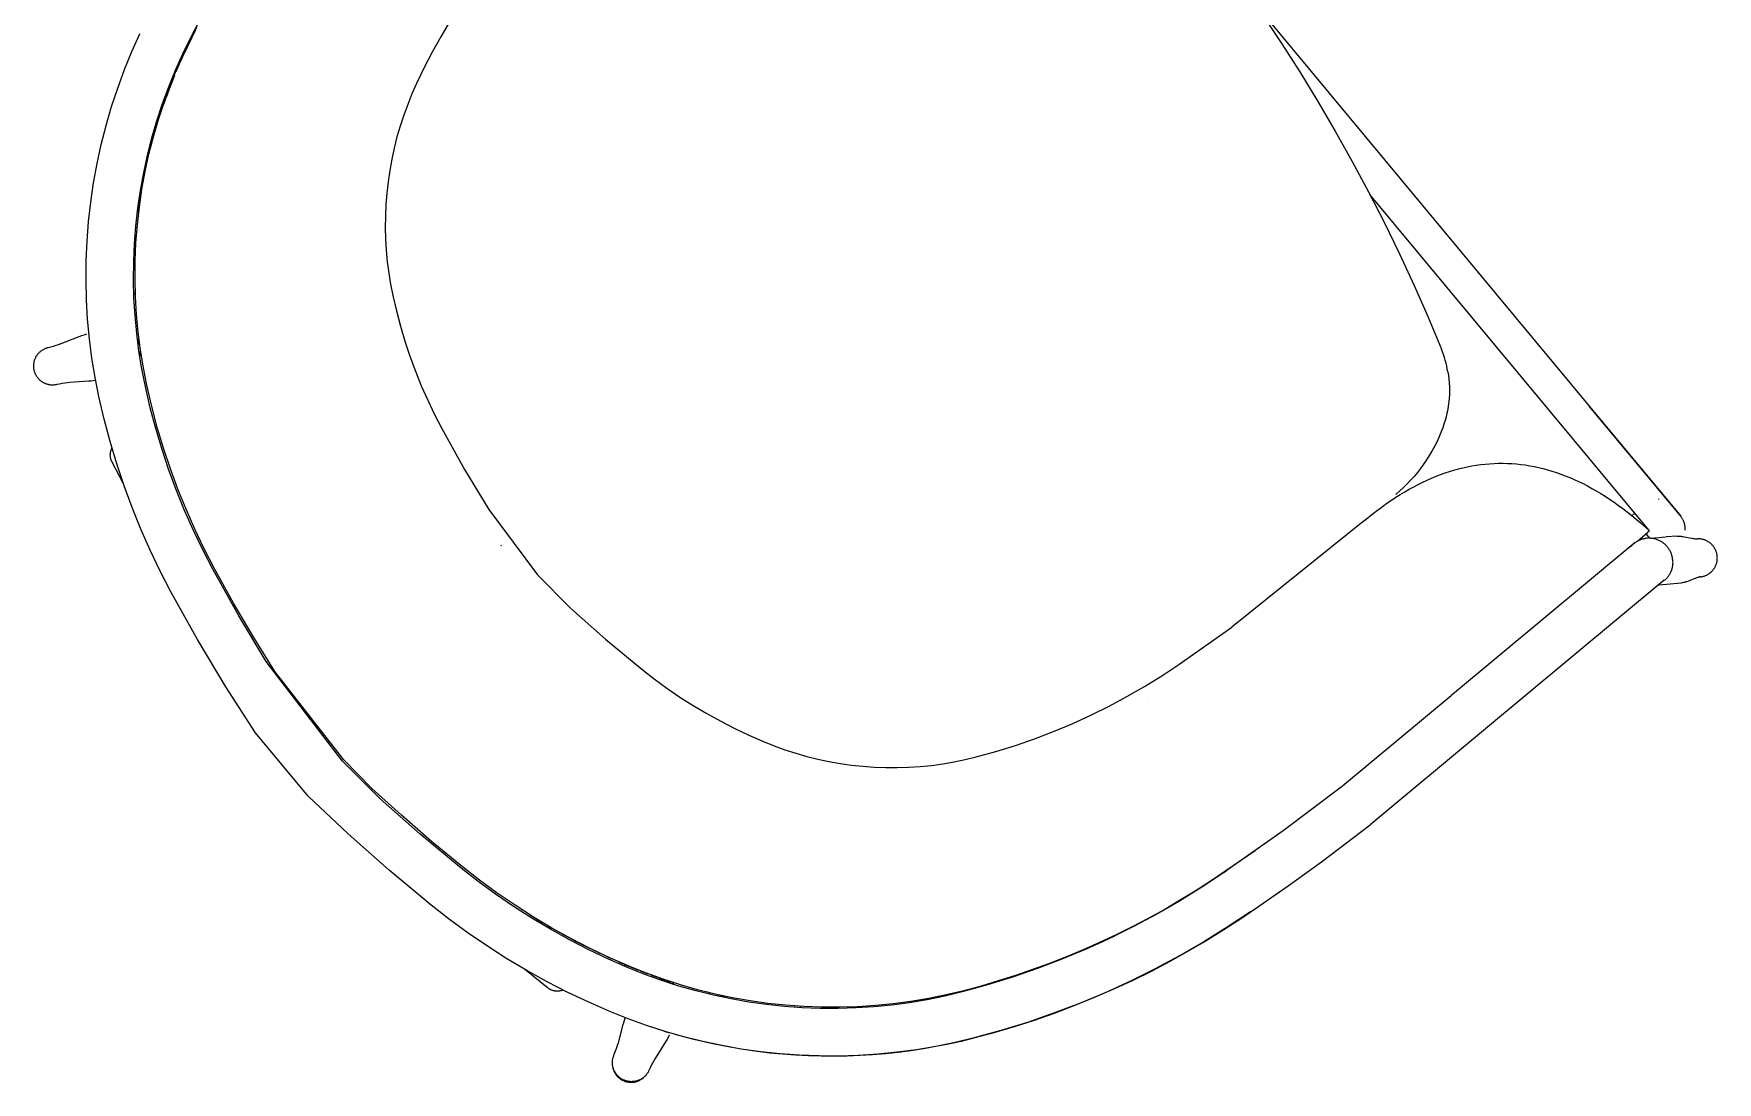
# Model space of a CAD drawing. Header units: millimetres. Extents: x 24870 to 27223, y 1839 to 3696.
# Drawn here: x 25701.5 to 25790.1, y 3093.5 to 3148.7 of the extents above; entities that cross this region are included whole.
import ezdxf

# ---------------------------------------------------------------- set-up
doc = ezdxf.new("R2010")
doc.units = ezdxf.units.MM
doc.layers.add('2-tef-hareketli', color=251, linetype='Continuous')

# ---------------------------------------------------------------- blocks, each defined once
blk = doc.blocks.new('targe plan')
at = {"color": 0}
for p, q in [((2873.47, 127.495), (2876.323, 127.931)), ((2876.323, 127.931), (2879.188, 128.275)), ((2879.188, 128.275), (2883.517, 128.275)), ((2883.517, 128.275), (2886.382, 127.931)), ((2886.382, 127.931), (2889.235, 127.495)), ((2868.259, 126.407), (2869.441, 126.705)), ((2869.441, 126.705), (2870.633, 126.966)), ((2870.633, 126.966), (2873.47, 127.495)), ((2870.637, 126.946), (2870.633, 126.966)), ((2889.235, 127.495), (2892.072, 126.966)), ((2892.068, 126.946), (2892.072, 126.966)), ((2892.072, 126.966), (2893.263, 126.705)), ((2893.263, 126.705), (2894.446, 126.407)), ((2865.923, 125.701), (2867.085, 126.072)), ((2867.085, 126.072), (2868.259, 126.407)), ((2894.446, 126.407), (2895.619, 126.072)), ((2895.619, 126.072), (2896.781, 125.701)), ((2856.821, 124.915), (2856.797, 124.891)), ((2856.846, 124.938), (2856.821, 124.915)), ((2856.873, 124.961), (2856.846, 124.938)), ((2856.853, 124.896), (2856.879, 124.919)), ((2856.899, 124.982), (2856.873, 124.961)), ((2856.879, 124.919), (2856.907, 124.942)), ((2856.927, 125.003), (2856.899, 124.982)), ((2856.907, 124.942), (2856.934, 124.963)), ((2856.955, 125.022), (2856.927, 125.003)), ((2856.934, 124.963), (2856.963, 124.983)), ((2856.984, 125.041), (2856.955, 125.022)), ((2856.963, 124.983), (2856.992, 125.002)), ((2857.014, 125.058), (2856.984, 125.041)), ((2856.992, 125.002), (2857.022, 125.02)), ((2857.044, 125.075), (2857.014, 125.058)), ((2857.022, 125.02), (2857.053, 125.037)), ((2857.075, 125.09), (2857.044, 125.075)), ((2857.053, 125.037), (2857.084, 125.054)), ((2857.106, 125.105), (2857.075, 125.09)), ((2857.084, 125.054), (2857.115, 125.068)), ((2857.137, 125.118), (2857.106, 125.105)), ((2857.115, 125.068), (2857.148, 125.082)), ((2857.17, 125.13), (2857.137, 125.118)), ((2857.148, 125.082), (2857.18, 125.095)), ((2857.202, 125.141), (2857.17, 125.13)), ((2857.18, 125.095), (2857.213, 125.107)), ((2857.235, 125.151), (2857.202, 125.141)), ((2857.213, 125.107), (2857.247, 125.117)), ((2857.268, 125.16), (2857.235, 125.151)), ((2857.247, 125.117), (2857.28, 125.126)), ((2857.302, 125.168), (2857.268, 125.16)), ((2857.28, 125.126), (2857.314, 125.134)), ((2857.335, 125.174), (2857.302, 125.168)), ((2857.314, 125.134), (2857.349, 125.141)), ((2857.369, 125.18), (2857.335, 125.174)), ((2857.349, 125.141), (2857.383, 125.147)), ((2857.403, 125.184), (2857.369, 125.18)), ((2857.383, 125.147), (2857.418, 125.151)), ((2857.438, 125.187), (2857.403, 125.184)), ((2857.418, 125.151), (2857.453, 125.154)), ((2857.472, 125.189), (2857.438, 125.187)), ((2857.453, 125.154), (2857.488, 125.156)), ((2857.506, 125.189), (2857.472, 125.189)), ((2857.488, 125.156), (2857.523, 125.157)), ((2857.506, 125.189), (2857.523, 125.157)), ((2857.54, 125.189), (2857.506, 125.189)), ((2857.523, 125.157), (2857.557, 125.157)), ((2857.574, 125.187), (2857.54, 125.189)), ((2857.557, 125.157), (2857.592, 125.156)), ((2857.608, 125.184), (2857.574, 125.187)), ((2857.592, 125.156), (2857.626, 125.153)), ((2857.641, 125.18), (2857.608, 125.184)), ((2857.626, 125.153), (2857.66, 125.149)), ((2857.675, 125.175), (2857.641, 125.18)), ((2857.66, 125.149), (2857.694, 125.145)), ((2857.708, 125.169), (2857.675, 125.175)), ((2857.694, 125.145), (2857.728, 125.138)), ((2857.741, 125.161), (2857.708, 125.169)), ((2857.728, 125.138), (2857.762, 125.131)), ((2857.774, 125.153), (2857.741, 125.161)), ((2857.762, 125.131), (2857.795, 125.123)), ((2857.806, 125.143), (2857.774, 125.153)), ((2857.795, 125.123), (2857.828, 125.113)), ((2857.838, 125.133), (2857.806, 125.143)), ((2857.828, 125.113), (2857.861, 125.102)), ((2857.87, 125.121), (2857.838, 125.133)), ((2857.861, 125.102), (2857.893, 125.091)), ((2857.902, 125.108), (2857.87, 125.121)), ((2857.893, 125.091), (2857.925, 125.078)), ((2857.932, 125.095), (2857.902, 125.108)), ((2857.925, 125.078), (2857.956, 125.064)), ((2857.963, 125.08), (2857.932, 125.095)), ((2857.956, 125.064), (2857.987, 125.048)), ((2857.993, 125.064), (2857.963, 125.08)), ((2857.987, 125.048), (2858.018, 125.032)), ((2858.022, 125.047), (2857.993, 125.064)), ((2858.018, 125.032), (2858.047, 125.015)), ((2858.051, 125.029), (2858.022, 125.047)), ((2858.047, 125.015), (2858.077, 124.997)), ((2858.079, 125.01), (2858.051, 125.029)), ((2858.077, 124.997), (2858.105, 124.977)), ((2858.107, 124.991), (2858.079, 125.01)), ((2858.105, 124.977), (2858.133, 124.957)), ((2858.134, 124.97), (2858.107, 124.991)), ((2858.133, 124.957), (2858.16, 124.936)), ((2858.16, 124.949), (2858.134, 124.97)), ((2858.16, 124.936), (2858.186, 124.914)), ((2858.186, 124.914), (2858.212, 124.891)), ((2863.064, 124.9), (2863.087, 124.915)), ((2863.087, 124.915), (2863.11, 124.93)), ((2863.11, 124.93), (2863.134, 124.944)), ((2863.134, 124.944), (2863.158, 124.957)), ((2863.158, 124.957), (2863.183, 124.97)), ((2863.183, 124.97), (2863.208, 124.981)), ((2863.208, 124.981), (2863.233, 124.992)), ((2863.233, 124.992), (2863.259, 125.002)), ((2863.259, 125.002), (2863.285, 125.011)), ((2863.285, 125.011), (2863.312, 125.019)), ((2863.312, 125.019), (2863.338, 125.026)), ((2863.338, 125.026), (2863.365, 125.032)), ((2863.365, 125.032), (2863.392, 125.037)), ((2863.392, 125.037), (2863.387, 125.036)), ((2863.387, 125.036), (2863.394, 125.037)), ((2863.387, 125.036), (2863.387, 125.036)), ((2863.387, 125.036), (2863.387, 125.036)), ((2863.387, 125.036), (2863.387, 125.036)), ((2863.387, 125.036), (2863.387, 125.036)), ((2863.387, 125.036), (2863.387, 125.036)), ((2863.387, 125.036), (2863.387, 125.036)), ((2863.387, 125.036), (2863.387, 125.036)), ((2863.387, 125.036), (2863.387, 125.036)), ((2863.387, 125.036), (2863.387, 125.036)), ((2863.387, 125.036), (2863.387, 125.036)), ((2863.387, 125.036), (2863.387, 125.036)), ((2863.387, 125.036), (2863.387, 125.036)), ((2863.387, 125.036), (2863.387, 125.036)), ((2863.387, 125.036), (2863.387, 125.036)), ((2863.387, 125.036), (2863.387, 125.036)), ((2863.387, 125.036), (2863.387, 125.036)), ((2863.387, 125.036), (2863.387, 125.036)), ((2863.394, 125.037), (2863.398, 125.038)), ((2863.398, 125.038), (2864.806, 125.317)), ((2863.457, 125.05), (2863.502, 125.059)), ((2863.637, 124.851), (2864.774, 125.293)), ((2864.729, 125.306), (2864.878, 125.336)), ((2864.774, 125.293), (2865.923, 125.701)), ((2871.13, 124.516), (2873.888, 125.029)), ((2873.196, 124.809), (2875.272, 125.152)), ((2873.888, 125.029), (2876.661, 125.453)), ((2875.272, 125.152), (2877.357, 125.445)), ((2876.661, 125.453), (2879.446, 125.719)), ((2877.357, 125.445), (2879.449, 125.619)), ((2879.449, 125.619), (2885.348, 125.445)), ((2885.348, 125.445), (2887.433, 125.152)), ((2886.044, 125.453), (2888.817, 125.029)), ((2887.433, 125.152), (2889.509, 124.809)), ((2888.817, 125.029), (2891.574, 124.516)), ((2896.781, 125.701), (2897.931, 125.293)), ((2897.931, 125.293), (2899.068, 124.851)), ((2897.992, 125.271), (2899.337, 124.975)), ((2899.337, 124.975), (2899.363, 124.968)), ((2899.363, 124.968), (2899.389, 124.959)), ((2899.389, 124.959), (2899.415, 124.95)), ((2899.415, 124.95), (2899.44, 124.94)), ((2899.44, 124.94), (2899.465, 124.928)), ((2899.465, 124.928), (2899.49, 124.916)), ((2899.49, 124.916), (2899.514, 124.903)), ((2904.493, 124.89), (2904.519, 124.913)), ((2904.519, 124.913), (2904.545, 124.936)), ((2904.545, 124.936), (2904.572, 124.957)), ((2904.572, 124.957), (2904.6, 124.977)), ((2904.6, 124.977), (2904.628, 124.996)), ((2904.628, 124.996), (2904.657, 125.015)), ((2904.657, 125.015), (2904.687, 125.032)), ((2904.687, 125.032), (2904.718, 125.048)), ((2904.718, 125.048), (2904.748, 125.063)), ((2904.748, 125.063), (2904.78, 125.077)), ((2904.78, 125.077), (2904.812, 125.09)), ((2904.812, 125.09), (2904.844, 125.102)), ((2904.844, 125.102), (2904.877, 125.113)), ((2904.877, 125.113), (2904.91, 125.123)), ((2904.91, 125.123), (2904.943, 125.131)), ((2904.943, 125.131), (2904.977, 125.138)), ((2904.977, 125.138), (2905.011, 125.144)), ((2905.011, 125.144), (2905.045, 125.149)), ((2905.045, 125.149), (2905.079, 125.153)), ((2905.079, 125.153), (2905.113, 125.155)), ((2905.113, 125.155), (2905.148, 125.157)), ((2905.148, 125.157), (2905.182, 125.157)), ((2905.182, 125.157), (2905.217, 125.156)), ((2905.217, 125.156), (2905.252, 125.154)), ((2905.252, 125.154), (2905.287, 125.151)), ((2905.287, 125.151), (2905.321, 125.146)), ((2905.321, 125.146), (2905.356, 125.141)), ((2905.356, 125.141), (2905.39, 125.134)), ((2905.39, 125.134), (2905.424, 125.126)), ((2905.424, 125.126), (2905.458, 125.117)), ((2905.458, 125.117), (2905.491, 125.106)), ((2905.491, 125.106), (2905.525, 125.095)), ((2905.525, 125.095), (2905.557, 125.082)), ((2905.557, 125.082), (2905.589, 125.068)), ((2905.589, 125.068), (2905.621, 125.053)), ((2905.621, 125.053), (2905.652, 125.037)), ((2905.652, 125.037), (2905.683, 125.02)), ((2905.683, 125.02), (2905.712, 125.002)), ((2905.712, 125.002), (2905.742, 124.983)), ((2905.742, 124.983), (2905.77, 124.963)), ((2905.77, 124.963), (2905.798, 124.941)), ((2905.798, 124.941), (2905.825, 124.919)), ((2905.825, 124.919), (2905.851, 124.896)), ((2856.512, 124.245), (2856.511, 124.211)), ((2856.511, 124.211), (2856.511, 124.176)), ((2856.514, 124.279), (2856.512, 124.245)), ((2856.518, 124.313), (2856.514, 124.279)), ((2856.523, 124.347), (2856.518, 124.313)), ((2856.529, 124.381), (2856.523, 124.347)), ((2856.525, 124.185), (2856.527, 124.22)), ((2856.525, 124.15), (2856.525, 124.185)), ((2856.525, 124.115), (2856.525, 124.15)), ((2856.527, 124.08), (2856.525, 124.115)), ((2856.527, 124.22), (2856.53, 124.255)), ((2856.53, 124.045), (2856.527, 124.08)), ((2856.536, 124.415), (2856.529, 124.381)), ((2856.53, 124.255), (2856.534, 124.289)), ((2856.535, 124.01), (2856.53, 124.045)), ((2856.534, 124.289), (2856.539, 124.324)), ((2856.544, 124.448), (2856.536, 124.415)), ((2856.539, 124.324), (2856.546, 124.358)), ((2856.554, 124.481), (2856.544, 124.448)), ((2856.546, 124.358), (2856.553, 124.393)), ((2856.553, 124.393), (2856.562, 124.426)), ((2856.564, 124.514), (2856.554, 124.481)), ((2856.562, 124.426), (2856.572, 124.46)), ((2856.576, 124.546), (2856.564, 124.514)), ((2856.572, 124.46), (2856.584, 124.493)), ((2856.589, 124.578), (2856.576, 124.546)), ((2856.584, 124.493), (2856.596, 124.526)), ((2856.602, 124.61), (2856.589, 124.578)), ((2856.596, 124.526), (2856.61, 124.558)), ((2856.617, 124.641), (2856.602, 124.61)), ((2856.61, 124.558), (2856.624, 124.59)), ((2856.633, 124.671), (2856.617, 124.641)), ((2856.624, 124.59), (2856.64, 124.621)), ((2856.65, 124.701), (2856.633, 124.671)), ((2856.64, 124.621), (2856.657, 124.652)), ((2856.668, 124.73), (2856.65, 124.701)), ((2856.657, 124.652), (2856.675, 124.682)), ((2856.687, 124.759), (2856.668, 124.73)), ((2856.675, 124.682), (2856.694, 124.711)), ((2856.707, 124.787), (2856.687, 124.759)), ((2856.694, 124.711), (2856.714, 124.74)), ((2856.728, 124.814), (2856.707, 124.787)), ((2856.714, 124.74), (2856.735, 124.768)), ((2856.75, 124.84), (2856.728, 124.814)), ((2856.735, 124.768), (2856.756, 124.795)), ((2856.773, 124.866), (2856.75, 124.84)), ((2856.756, 124.795), (2856.779, 124.822)), ((2856.797, 124.891), (2856.773, 124.866)), ((2856.779, 124.822), (2856.803, 124.848)), ((2856.803, 124.848), (2856.828, 124.872)), ((2856.828, 124.872), (2856.853, 124.896)), ((2858.212, 124.891), (2858.237, 124.867)), ((2858.237, 124.867), (2858.26, 124.842)), ((2858.26, 124.842), (2858.284, 124.816)), ((2858.284, 124.816), (2858.306, 124.79)), ((2858.306, 124.79), (2858.327, 124.763)), ((2858.327, 124.763), (2858.347, 124.735)), ((2858.347, 124.735), (2858.366, 124.706)), ((2858.366, 124.706), (2858.384, 124.677)), ((2858.384, 124.677), (2858.402, 124.647)), ((2858.402, 124.647), (2858.418, 124.617)), ((2858.418, 124.617), (2858.486, 124.488)), ((2858.486, 124.488), (2858.555, 124.364)), ((2858.555, 124.364), (2858.627, 124.245)), ((2858.627, 124.245), (2858.7, 124.13)), ((2858.7, 124.13), (2858.776, 124.016)), ((2861.408, 123.86), (2862.515, 124.373)), ((2862.515, 124.373), (2863.637, 124.851)), ((2862.763, 124.482), (2862.772, 124.508)), ((2862.772, 124.508), (2862.781, 124.534)), ((2862.781, 124.534), (2862.791, 124.56)), ((2862.791, 124.56), (2862.803, 124.585)), ((2862.803, 124.585), (2862.815, 124.61)), ((2862.815, 124.61), (2862.828, 124.634)), ((2862.828, 124.634), (2862.841, 124.658)), ((2862.841, 124.658), (2862.856, 124.681)), ((2862.856, 124.681), (2862.871, 124.704)), ((2862.871, 124.704), (2862.887, 124.727)), ((2862.887, 124.727), (2862.904, 124.749)), ((2862.904, 124.749), (2862.922, 124.77)), ((2862.922, 124.77), (2862.94, 124.79)), ((2862.94, 124.79), (2862.959, 124.81)), ((2862.959, 124.81), (2862.979, 124.83)), ((2862.979, 124.83), (2862.999, 124.848)), ((2862.999, 124.848), (2863.02, 124.866)), ((2863.02, 124.866), (2863.042, 124.883)), ((2863.042, 124.883), (2863.064, 124.9)), ((2868.907, 123.992), (2870.015, 124.271)), ((2868.907, 123.892), (2870.015, 124.171)), ((2870.015, 124.271), (2871.13, 124.516)), ((2870.015, 124.171), (2871.13, 124.416)), ((2871.128, 124.528), (2871.129, 124.524)), ((2871.129, 124.524), (2871.129, 124.521)), ((2871.13, 124.416), (2873.196, 124.809)), ((2889.509, 124.809), (2891.574, 124.416)), ((2891.574, 124.516), (2892.69, 124.271)), ((2891.574, 124.416), (2892.69, 124.171)), ((2892.69, 124.271), (2893.797, 123.992)), ((2892.69, 124.171), (2893.797, 123.892)), ((2899.068, 124.851), (2900.19, 124.373)), ((2899.514, 124.903), (2899.537, 124.89)), ((2899.537, 124.89), (2899.561, 124.875)), ((2899.561, 124.875), (2899.583, 124.86)), ((2899.583, 124.86), (2899.605, 124.844)), ((2899.605, 124.844), (2899.627, 124.827)), ((2899.627, 124.827), (2899.648, 124.81)), ((2899.648, 124.81), (2899.668, 124.792)), ((2899.668, 124.792), (2899.688, 124.773)), ((2899.688, 124.773), (2899.707, 124.753)), ((2899.707, 124.753), (2899.726, 124.733)), ((2899.726, 124.733), (2899.743, 124.712)), ((2899.743, 124.712), (2899.76, 124.691)), ((2899.76, 124.691), (2899.777, 124.669)), ((2899.777, 124.669), (2899.792, 124.646)), ((2899.792, 124.646), (2899.805, 124.625)), ((2899.805, 124.625), (2899.818, 124.604)), ((2899.818, 124.604), (2899.83, 124.583)), ((2899.83, 124.583), (2899.841, 124.561)), ((2899.841, 124.561), (2899.852, 124.539)), ((2899.852, 124.539), (2899.862, 124.517)), ((2900.19, 124.373), (2901.297, 123.86)), ((2903.929, 124.016), (2904.004, 124.13)), ((2904.004, 124.13), (2904.078, 124.245)), ((2904.078, 124.245), (2904.15, 124.364)), ((2904.15, 124.364), (2904.219, 124.488)), ((2904.219, 124.488), (2904.287, 124.617)), ((2904.287, 124.617), (2904.303, 124.647)), ((2904.303, 124.647), (2904.32, 124.677)), ((2904.32, 124.677), (2904.339, 124.706)), ((2904.339, 124.706), (2904.358, 124.735)), ((2904.358, 124.735), (2904.378, 124.763)), ((2904.378, 124.763), (2904.399, 124.79)), ((2904.399, 124.79), (2904.421, 124.816)), ((2904.421, 124.816), (2904.444, 124.842)), ((2904.444, 124.842), (2904.468, 124.867)), ((2904.468, 124.867), (2904.493, 124.89)), ((2905.851, 124.896), (2905.877, 124.872)), ((2905.877, 124.872), (2905.902, 124.847)), ((2905.902, 124.847), (2905.925, 124.822)), ((2905.925, 124.822), (2905.948, 124.795)), ((2905.948, 124.795), (2905.97, 124.768)), ((2905.97, 124.768), (2905.991, 124.74)), ((2905.991, 124.74), (2906.011, 124.711)), ((2906.011, 124.711), (2906.03, 124.682)), ((2906.03, 124.682), (2906.048, 124.652)), ((2906.048, 124.652), (2906.065, 124.621)), ((2906.065, 124.621), (2906.08, 124.59)), ((2906.08, 124.59), (2906.095, 124.558)), ((2906.095, 124.558), (2906.109, 124.526)), ((2906.109, 124.526), (2906.121, 124.493)), ((2906.121, 124.493), (2906.132, 124.46)), ((2906.132, 124.46), (2906.142, 124.426)), ((2906.142, 124.426), (2906.151, 124.392)), ((2906.151, 124.392), (2906.159, 124.358)), ((2906.159, 124.358), (2906.165, 124.324)), ((2906.165, 124.324), (2906.171, 124.289)), ((2906.174, 124.045), (2906.17, 124.01)), ((2906.171, 124.289), (2906.175, 124.255)), ((2906.177, 124.08), (2906.174, 124.045)), ((2906.175, 124.255), (2906.178, 124.22)), ((2906.179, 124.115), (2906.177, 124.08)), ((2906.178, 124.22), (2906.18, 124.185)), ((2906.18, 124.15), (2906.179, 124.115)), ((2906.18, 124.185), (2906.18, 124.15)), ((2856.54, 123.976), (2856.535, 124.01)), ((2856.547, 123.941), (2856.54, 123.976)), ((2856.555, 123.907), (2856.547, 123.941)), ((2856.564, 123.874), (2856.555, 123.907)), ((2856.575, 123.84), (2856.564, 123.874)), ((2856.586, 123.807), (2856.575, 123.84)), ((2856.599, 123.775), (2856.586, 123.807)), ((2856.613, 123.742), (2856.599, 123.775)), ((2856.628, 123.711), (2856.613, 123.742)), ((2856.692, 123.58), (2856.628, 123.711)), ((2856.75, 123.45), (2856.692, 123.58)), ((2856.803, 123.322), (2856.75, 123.45)), ((2856.853, 123.194), (2856.803, 123.322)), ((2856.9, 123.066), (2856.853, 123.194)), ((2858.776, 124.016), (2859.35, 123.218)), ((2859.35, 123.218), (2859.419, 123.116)), ((2859.413, 122.822), (2860.317, 123.313)), ((2860.317, 123.313), (2861.408, 123.86)), ((2865.645, 122.95), (2866.721, 123.331)), ((2865.645, 122.85), (2866.721, 123.231)), ((2866.88, 123.284), (2866.18, 123.044)), ((2866.721, 123.331), (2867.809, 123.678)), ((2866.721, 123.231), (2867.809, 123.578)), ((2867.809, 123.678), (2868.907, 123.992)), ((2867.809, 123.578), (2868.907, 123.892)), ((2893.797, 123.992), (2894.895, 123.678)), ((2893.797, 123.892), (2894.895, 123.578)), ((2894.895, 123.678), (2895.983, 123.331)), ((2894.895, 123.578), (2895.983, 123.231)), ((2895.983, 123.331), (2897.06, 122.95)), ((2895.983, 123.231), (2897.06, 122.85)), ((2901.297, 123.86), (2902.388, 123.313)), ((2902.378, 123.294), (2902.388, 123.313)), ((2902.388, 123.313), (2903.292, 122.822)), ((2903.286, 123.117), (2903.354, 123.218)), ((2903.354, 123.218), (2903.929, 124.016)), ((2905.851, 123.195), (2905.805, 123.067)), ((2905.901, 123.322), (2905.851, 123.195)), ((2905.955, 123.45), (2905.901, 123.322)), ((2906.013, 123.58), (2905.955, 123.45)), ((2906.077, 123.711), (2906.013, 123.58)), ((2906.092, 123.742), (2906.077, 123.711)), ((2906.106, 123.775), (2906.092, 123.742)), ((2906.118, 123.807), (2906.106, 123.775)), ((2906.13, 123.84), (2906.118, 123.807)), ((2906.14, 123.874), (2906.13, 123.84)), ((2906.149, 123.907), (2906.14, 123.874)), ((2906.157, 123.942), (2906.149, 123.907)), ((2906.164, 123.976), (2906.157, 123.942)), ((2906.17, 124.01), (2906.164, 123.976)), ((2857.22, 122.083), (2856.9, 123.066)), ((2857.657, 121.748), (2858.526, 122.3)), ((2858.526, 122.3), (2859.413, 122.822)), ((2859.419, 123.116), (2859.487, 123.011)), ((2859.487, 123.011), (2859.554, 122.901)), ((2863.53, 122.088), (2864.581, 122.535)), ((2863.53, 121.988), (2864.581, 122.435)), ((2864.327, 122.337), (2863.784, 122.106)), ((2865.013, 122.614), (2864.03, 122.212)), ((2864.378, 122.352), (2864.329, 122.331)), ((2864.973, 122.598), (2864.376, 122.357)), ((2864.581, 122.535), (2865.645, 122.95)), ((2864.581, 122.435), (2865.645, 122.85)), ((2864.884, 122.563), (2864.985, 122.603)), ((2865.575, 122.824), (2864.987, 122.598)), ((2865.878, 122.935), (2865.649, 122.851)), ((2866.182, 123.044), (2866.207, 123.059)), ((2866.341, 123.106), (2866.207, 123.059)), ((2897.06, 122.95), (2898.124, 122.535)), ((2897.06, 122.85), (2898.124, 122.435)), ((2898.124, 122.535), (2899.175, 122.088)), ((2898.124, 122.435), (2899.175, 121.988)), ((2903.151, 122.901), (2903.217, 123.011)), ((2903.217, 123.011), (2903.286, 123.117)), ((2903.292, 122.822), (2904.179, 122.3)), ((2904.179, 122.3), (2905.048, 121.748)), ((2905.805, 123.067), (2905.485, 122.083)), ((2856.361, 120.855), (2857.192, 121.446)), ((2856.808, 121.167), (2857.657, 121.748)), ((2857.266, 121.957), (2857.22, 122.083)), ((2857.317, 121.829), (2857.266, 121.957)), ((2857.373, 121.699), (2857.317, 121.829)), ((2857.42, 121.6), (2857.696, 121.784)), ((2861.473, 121.096), (2862.494, 121.608)), ((2861.473, 120.996), (2862.494, 121.508)), ((2862.618, 121.567), (2862.387, 121.456)), ((2862.494, 121.608), (2863.53, 122.088)), ((2862.494, 121.508), (2863.53, 121.988)), ((2863.2, 121.839), (2863.031, 121.761)), ((2864.03, 122.212), (2863.059, 121.781)), ((2863.059, 121.781), (2863.675, 122.058)), ((2863.787, 122.1), (2863.677, 122.053)), ((2899.175, 122.088), (2900.211, 121.608)), ((2899.175, 121.988), (2900.211, 121.508)), ((2900.211, 121.608), (2901.232, 121.096)), ((2900.211, 121.508), (2901.232, 120.996)), ((2905.048, 121.748), (2905.897, 121.167)), ((2905.388, 121.829), (2905.332, 121.699)), ((2905.439, 121.957), (2905.388, 121.829)), ((2905.485, 122.083), (2905.439, 121.957)), ((2855.171, 119.919), (2855.979, 120.557)), ((2855.55, 120.236), (2856.361, 120.855)), ((2855.979, 120.557), (2856.808, 121.167)), ((2859.83, 120.167), (2860.644, 120.645)), ((2859.83, 120.067), (2860.644, 120.545)), ((2860.909, 120.702), (2860.574, 120.515)), ((2860.644, 120.645), (2861.473, 121.096)), ((2860.644, 120.545), (2861.473, 120.996)), ((2860.941, 120.719), (2860.912, 120.695)), ((2861.475, 121.005), (2861.038, 120.772)), ((2861.466, 121), (2861.475, 121.005)), ((2861.749, 121.146), (2861.502, 121.019)), ((2862.042, 121.286), (2861.749, 121.138)), ((2861.749, 121.138), (2861.778, 121.16)), ((2900.861, 121.279), (2901.673, 120.852)), ((2901.232, 121.096), (2902.061, 120.645)), ((2901.232, 120.996), (2902.061, 120.545)), ((2902.061, 120.645), (2902.874, 120.167)), ((2902.061, 120.545), (2902.874, 120.067)), ((2905.897, 121.167), (2906.726, 120.557)), ((2906.726, 120.557), (2907.533, 119.919)), ((2854.386, 119.254), (2855.171, 119.919)), ((2854.76, 119.59), (2855.55, 120.236)), ((2858.255, 119.128), (2859.034, 119.661)), ((2859.034, 119.661), (2859.83, 120.167)), ((2859.034, 119.561), (2859.83, 120.067)), ((2859.368, 119.869), (2859.33, 119.861)), ((2859.333, 119.765), (2859.333, 119.853)), ((2859.406, 119.879), (2859.368, 119.869)), ((2859.443, 119.89), (2859.406, 119.879)), ((2859.481, 119.901), (2859.443, 119.89)), ((2859.517, 119.914), (2859.481, 119.901)), ((2859.554, 119.929), (2859.517, 119.914)), ((2859.59, 119.944), (2859.554, 119.929)), ((2859.625, 119.96), (2859.59, 119.944)), ((2859.66, 119.978), (2859.625, 119.96)), ((2859.891, 120.113), (2859.662, 119.973)), ((2859.803, 120.065), (2859.767, 120.041)), ((2859.837, 120.09), (2859.803, 120.065)), ((2859.871, 120.117), (2859.837, 120.09)), ((2859.904, 120.144), (2859.871, 120.117)), ((2859.936, 120.173), (2859.904, 120.144)), ((2859.966, 120.203), (2859.936, 120.173)), ((2860.056, 120.303), (2859.967, 120.204)), ((2860.413, 120.422), (2860.116, 120.248)), ((2902.737, 120.204), (2902.648, 120.303)), ((2902.768, 120.174), (2902.738, 120.203)), ((2902.799, 120.146), (2902.768, 120.174)), ((2902.831, 120.119), (2902.799, 120.146)), ((2902.863, 120.093), (2902.831, 120.119)), ((2902.897, 120.069), (2902.863, 120.093)), ((2902.874, 120.167), (2903.671, 119.661)), ((2902.874, 120.067), (2903.671, 119.561)), ((2902.931, 120.045), (2902.897, 120.069)), ((2902.966, 120.023), (2902.931, 120.045)), ((2903.002, 120.001), (2902.966, 120.023)), ((2903.038, 119.981), (2903.002, 120.001)), ((2903.076, 119.962), (2903.038, 119.981)), ((2903.113, 119.945), (2903.076, 119.962)), ((2903.152, 119.928), (2903.113, 119.945)), ((2903.19, 119.913), (2903.152, 119.928)), ((2903.23, 119.9), (2903.19, 119.913)), ((2903.269, 119.887), (2903.23, 119.9)), ((2903.31, 119.876), (2903.269, 119.887)), ((2903.35, 119.866), (2903.31, 119.876)), ((2903.35, 119.769), (2903.35, 119.867)), ((2903.671, 119.661), (2904.449, 119.128)), ((2907.533, 119.919), (2908.319, 119.254)), ((2853.624, 118.562), (2854.386, 119.254)), ((2853.758, 118.701), (2854.295, 119.187)), ((2857.495, 118.569), (2858.255, 119.128)), ((2857.495, 118.469), (2858.255, 119.028)), ((2857.811, 118.705), (2857.839, 118.738)), ((2858.255, 119.028), (2859.034, 119.561)), ((2903.671, 119.561), (2904.449, 119.028)), ((2904.449, 119.128), (2905.209, 118.569)), ((2904.449, 119.028), (2905.209, 118.469)), ((2908.319, 119.254), (2909.081, 118.562)), ((2852.173, 117.103), (2852.886, 117.845)), ((2852.783, 117.757), (2853.265, 118.234)), ((2852.886, 117.845), (2853.624, 118.562)), ((2853.265, 118.234), (2853.758, 118.701)), ((2856.035, 117.374), (2856.755, 117.984)), ((2856.035, 117.274), (2856.755, 117.884)), ((2856.755, 117.984), (2857.495, 118.569)), ((2856.755, 117.884), (2857.495, 118.469)), ((2857.27, 118.307), (2857.06, 118.142)), ((2857.332, 118.355), (2857.332, 118.442)), ((2857.736, 118.661), (2857.707, 118.629)), ((2905.209, 118.569), (2905.95, 117.984)), ((2905.209, 118.469), (2905.95, 117.884)), ((2905.351, 118.36), (2905.351, 118.46)), ((2905.95, 117.984), (2906.67, 117.374)), ((2905.95, 117.884), (2906.67, 117.274)), ((2909.081, 118.562), (2909.819, 117.845)), ((2909.819, 117.845), (2910.532, 117.103)), ((2851.486, 116.337), (2852.173, 117.103)), ((2851.852, 116.769), (2852.312, 117.268)), ((2852.312, 117.268), (2852.783, 117.757)), ((2855.336, 116.74), (2856.035, 117.374)), ((2855.336, 116.64), (2856.035, 117.274)), ((2906.314, 117.667), (2906.951, 117.11)), ((2906.67, 117.374), (2907.369, 116.74)), ((2906.67, 117.274), (2907.369, 116.64)), ((2906.951, 117.11), (2907.57, 116.534)), ((2910.532, 117.103), (2911.219, 116.337)), ((2850.825, 115.548), (2851.486, 116.337)), ((2850.967, 115.741), (2851.404, 116.26)), ((2851.404, 116.26), (2851.852, 116.769)), ((2854.006, 115.402), (2854.659, 116.082)), ((2854.659, 116.082), (2855.336, 116.74)), ((2854.659, 115.982), (2855.336, 116.64)), ((2907.369, 116.74), (2908.045, 116.082)), ((2907.369, 116.64), (2908.045, 115.982)), ((2908.045, 116.082), (2908.699, 115.402)), ((2911.219, 116.337), (2911.88, 115.548)), ((2850.133, 114.679), (2850.542, 115.212)), ((2850.192, 114.737), (2850.825, 115.548)), ((2850.542, 115.212), (2850.967, 115.741)), ((2853.375, 114.699), (2854.006, 115.402)), ((2853.375, 114.599), (2854.006, 115.302)), ((2854.006, 115.302), (2854.659, 115.982)), ((2854.132, 115.453), (2854.105, 115.408)), ((2854.33, 115.645), (2854.356, 115.688)), ((2908.045, 115.982), (2908.699, 115.302)), ((2908.518, 115.579), (2908.94, 115.122)), ((2908.699, 115.402), (2909.329, 114.699)), ((2908.699, 115.302), (2909.329, 114.599)), ((2911.88, 115.548), (2912.513, 114.737)), ((2849.587, 113.904), (2850.192, 114.737)), ((2849.735, 114.136), (2850.133, 114.679)), ((2852.77, 113.976), (2853.375, 114.699)), ((2852.77, 113.876), (2853.375, 114.599)), ((2908.94, 115.122), (2909.352, 114.655)), ((2909.329, 114.699), (2909.935, 113.976)), ((2909.329, 114.599), (2909.935, 113.876)), ((2909.352, 114.655), (2909.753, 114.18)), ((2912.513, 114.737), (2913.118, 113.904)), ((2848.977, 113.024), (2849.35, 113.584)), ((2849.01, 113.052), (2849.587, 113.904)), ((2849.35, 113.584), (2849.735, 114.136)), ((2852.189, 113.232), (2852.77, 113.976)), ((2852.189, 113.132), (2852.77, 113.876)), ((2909.753, 114.18), (2910.144, 113.695)), ((2909.935, 113.976), (2910.516, 113.232)), ((2909.935, 113.876), (2910.516, 113.132)), ((2910.144, 113.695), (2910.519, 113.207)), ((2913.118, 113.904), (2913.694, 113.052)), ((2848.463, 112.18), (2849.01, 113.052)), ((2848.617, 112.456), (2848.977, 113.024)), ((2851.634, 112.469), (2852.189, 113.232)), ((2851.634, 112.369), (2852.189, 113.132)), ((2910.516, 113.232), (2911.071, 112.469)), ((2910.516, 113.132), (2911.071, 112.369)), ((2910.519, 113.207), (2910.884, 112.71)), ((2910.884, 112.71), (2911.238, 112.204)), ((2913.694, 113.052), (2914.241, 112.18)), ((2847.935, 111.296), (2848.269, 111.88)), ((2847.947, 111.29), (2848.463, 112.18)), ((2848.269, 111.88), (2848.617, 112.456)), ((2850.604, 110.888), (2851.106, 111.687)), ((2851.106, 111.687), (2851.634, 112.469)), ((2851.106, 111.587), (2851.634, 112.369)), ((2882.839, 112.043), (2882.813, 112.043)), ((2882.86, 112.043), (2882.835, 112.043)), ((2911.071, 112.469), (2911.599, 111.687)), ((2911.071, 112.369), (2911.599, 111.587)), ((2911.238, 112.204), (2911.581, 111.691)), ((2911.581, 111.691), (2911.912, 111.171)), ((2911.599, 111.687), (2912.101, 110.888)), ((2914.241, 112.18), (2914.758, 111.29)), ((2847.461, 110.383), (2847.947, 111.29)), ((2847.614, 110.706), (2847.935, 111.296)), ((2850.13, 110.072), (2850.604, 110.888)), ((2850.13, 109.972), (2850.604, 110.788)), ((2850.604, 110.788), (2851.106, 111.587)), ((2875.531, 110.963), (2873.104, 110.51)), ((2877.971, 111.337), (2875.531, 110.963)), ((2880.422, 111.565), (2877.971, 111.337)), ((2884.703, 111.337), (2880.422, 111.565)), ((2887.143, 110.963), (2884.703, 111.337)), ((2889.569, 110.51), (2887.143, 110.963)), ((2911.599, 111.587), (2912.101, 110.788)), ((2911.912, 111.171), (2912.231, 110.643)), ((2912.041, 110.86), (2912.205, 110.587)), ((2912.101, 110.888), (2912.574, 110.072)), ((2912.101, 110.788), (2912.574, 109.972)), ((2914.758, 111.29), (2915.244, 110.383)), ((2847.006, 109.46), (2847.461, 110.383)), ((2847.007, 109.494), (2847.303, 110.103)), ((2847.303, 110.103), (2847.614, 110.706)), ((2849.685, 109.24), (2850.13, 110.072)), ((2849.685, 109.14), (2850.13, 109.972)), ((2870.689, 109.901), (2869.897, 109.648)), ((2871.488, 110.129), (2870.689, 109.901)), ((2872.293, 110.332), (2871.488, 110.129)), ((2873.104, 110.51), (2872.293, 110.332)), ((2890.381, 110.332), (2889.569, 110.51)), ((2891.186, 110.129), (2890.381, 110.332)), ((2891.985, 109.901), (2891.186, 110.129)), ((2892.776, 109.648), (2891.985, 109.901)), ((2912.407, 110.267), (2912.133, 110.734)), ((2912.231, 110.643), (2912.538, 110.108)), ((2912.538, 110.008), (2912.231, 110.543)), ((2912.538, 110.108), (2912.834, 109.567)), ((2912.834, 109.467), (2912.538, 110.008)), ((2912.574, 110.072), (2913.02, 109.24)), ((2912.574, 109.972), (2913.02, 109.14)), ((2915.244, 110.383), (2915.699, 109.46)), ((2846.404, 108.13), (2847.006, 109.46)), ((2846.549, 108.493), (2847.007, 109.494)), ((2847.025, 109.451), (2847.011, 109.458)), ((2849.268, 108.393), (2849.685, 109.24)), ((2849.268, 108.293), (2849.685, 109.14)), ((2868.34, 109.069), (2867.576, 108.744)), ((2869.114, 109.371), (2868.34, 109.069)), ((2869.897, 109.648), (2869.114, 109.371)), ((2893.559, 109.371), (2892.776, 109.648)), ((2894.333, 109.069), (2893.559, 109.371)), ((2895.098, 108.744), (2894.333, 109.069)), ((2912.834, 109.567), (2913.112, 109.029)), ((2913.159, 108.866), (2912.948, 109.279)), ((2913.378, 108.386), (2912.976, 109.195)), ((2913.02, 109.24), (2913.437, 108.393)), ((2913.02, 109.14), (2913.437, 108.293)), ((2913.112, 109.029), (2913.378, 108.486)), ((2915.694, 109.458), (2915.68, 109.451)), ((2845.846, 106.781), (2846.404, 108.13)), ((2846.11, 107.471), (2846.549, 108.493)), ((2848.699, 107.135), (2849.268, 108.393)), ((2849.267, 108.324), (2848.713, 107.103)), ((2848.874, 107.434), (2849.268, 108.293)), ((2849.268, 108.293), (2849.283, 108.359)), ((2866.822, 108.395), (2866.08, 108.022)), ((2867.576, 108.744), (2866.822, 108.395)), ((2895.851, 108.395), (2895.098, 108.744)), ((2896.594, 108.022), (2895.851, 108.395)), ((2913.378, 108.486), (2913.815, 107.534)), ((2913.378, 108.386), (2913.424, 108.321)), ((2913.979, 107.062), (2913.391, 108.358)), ((2913.437, 108.393), (2914.041, 107.054)), ((2913.437, 108.293), (2914.056, 106.918)), ((2845.696, 106.438), (2846.11, 107.471)), ((2848.498, 106.564), (2848.874, 107.434)), ((2865.033, 107.43), (2864.525, 107.108)), ((2865.551, 107.735), (2865.033, 107.43)), ((2866.08, 108.022), (2865.551, 107.735)), ((2897.123, 107.735), (2896.594, 108.022)), ((2897.641, 107.43), (2897.123, 107.735)), ((2898.149, 107.108), (2897.641, 107.43)), ((2913.833, 107.43), (2913.645, 107.845)), ((2913.815, 107.534), (2914.225, 106.582)), ((2845.308, 105.397), (2845.696, 106.438)), ((2845.33, 105.416), (2845.846, 106.781)), ((2848.141, 105.685), (2848.498, 106.564)), ((2848.17, 105.859), (2848.699, 107.135)), ((2848.713, 107.103), (2848.196, 105.865)), ((2863.544, 106.411), (2863.072, 106.038)), ((2864.028, 106.768), (2863.544, 106.411)), ((2864.525, 107.108), (2864.028, 106.768)), ((2898.645, 106.768), (2898.149, 107.108)), ((2899.13, 106.411), (2898.645, 106.768)), ((2899.602, 106.038), (2899.13, 106.411)), ((2847.682, 104.567), (2848.17, 105.859)), ((2848.196, 105.865), (2847.719, 104.611)), ((2847.802, 104.797), (2848.141, 105.685)), ((2862.613, 105.65), (2862.167, 105.245)), ((2863.072, 106.038), (2862.613, 105.65)), ((2900.061, 105.65), (2899.602, 106.038)), ((2900.507, 105.245), (2900.061, 105.65)), ((2844.858, 104.034), (2845.33, 105.416)), ((2844.945, 104.346), (2845.308, 105.397)), ((2847.236, 103.26), (2847.682, 104.567)), ((2847.719, 104.611), (2847.28, 103.344)), ((2847.483, 103.902), (2847.802, 104.797)), ((2861.736, 104.826), (2861.319, 104.392)), ((2862.167, 105.245), (2861.736, 104.826)), ((2900.938, 104.826), (2900.507, 105.245)), ((2901.355, 104.392), (2900.938, 104.826)), ((2844.43, 102.639), (2844.858, 104.034)), ((2844.607, 103.286), (2844.945, 104.346)), ((2847.184, 102.999), (2847.483, 103.902)), ((2860.917, 103.944), (2860.531, 103.483)), ((2861.319, 104.392), (2860.917, 103.944)), ((2901.757, 103.944), (2901.355, 104.392)), ((2902.143, 103.483), (2901.757, 103.944)), ((2844.295, 102.218), (2844.607, 103.286)), ((2846.831, 101.94), (2847.236, 103.26)), ((2847.28, 103.344), (2846.881, 102.063)), ((2846.904, 102.089), (2847.184, 102.999)), ((2860.161, 103.009), (2859.807, 102.522)), ((2860.531, 103.483), (2860.161, 103.009)), ((2902.513, 103.009), (2902.143, 103.483)), ((2902.867, 102.522), (2902.513, 103.009)), ((2844.009, 101.142), (2844.295, 102.218)), ((2844.047, 101.23), (2844.43, 102.639)), ((2846.469, 100.607), (2846.831, 101.94)), ((2846.881, 102.063), (2846.521, 100.771)), ((2846.644, 101.173), (2846.904, 102.089)), ((2859.47, 102.024), (2859.15, 101.514)), ((2859.807, 102.522), (2859.47, 102.024)), ((2903.204, 102.024), (2902.867, 102.522)), ((2903.523, 101.514), (2903.204, 102.024)), ((2843.708, 99.81), (2844.047, 101.23)), ((2843.749, 100.061), (2844.009, 101.142)), ((2846.404, 100.251), (2846.644, 101.173)), ((2846.405, 100.353), (2846.644, 101.274)), ((2858.848, 100.994), (2858.564, 100.464)), ((2859.15, 101.514), (2858.848, 100.994)), ((2903.825, 100.994), (2903.523, 101.514)), ((2904.11, 100.464), (2903.825, 100.994)), ((2846.149, 99.264), (2846.469, 100.607)), ((2846.185, 99.325), (2846.404, 100.251)), ((2858.564, 100.464), (2858.298, 99.924)), ((2904.375, 99.924), (2904.11, 100.464)), ((2843.416, 98.38), (2843.708, 99.81)), ((2843.516, 98.974), (2843.749, 100.061)), ((2845.872, 97.911), (2846.149, 99.264)), ((2845.986, 98.395), (2846.185, 99.325)), ((2858.298, 99.924), (2857.858, 98.949)), ((2904.755, 99.088), (2904.375, 99.924)), ((2843.168, 96.941), (2843.416, 98.38)), ((2843.309, 97.882), (2843.516, 98.974)), ((2845.807, 97.461), (2845.986, 98.395)), ((2857.858, 98.949), (2857.449, 97.96)), ((2905.112, 98.242), (2904.755, 99.088)), ((2843.131, 96.799), (2843.309, 97.882)), ((2845.638, 96.55), (2845.872, 97.911)), ((2845.65, 96.524), (2845.807, 97.461)), ((2857.449, 97.96), (2857.072, 96.958)), ((2905.445, 97.387), (2905.112, 98.242)), ((2842.967, 95.495), (2843.168, 96.941)), ((2842.979, 95.713), (2843.131, 96.799)), ((2857.072, 96.958), (2856.727, 95.945)), ((2905.755, 96.522), (2905.445, 97.387)), ((2842.853, 94.625), (2842.979, 95.713)), ((2845.448, 95.182), (2845.638, 96.55)), ((2845.513, 95.585), (2845.65, 96.524)), ((2856.727, 95.945), (2856.415, 94.922)), ((2842.812, 94.044), (2842.967, 95.495)), ((2845.301, 93.809), (2845.448, 95.182)), ((2845.396, 94.645), (2845.513, 95.585)), ((2856.415, 94.922), (2856.135, 93.889)), ((2842.586, 91.643), (2842.853, 94.625)), ((2842.832, 94.042), (2842.812, 94.044)), ((2845.13, 91.795), (2845.396, 94.645)), ((2844.992, 89.991), (2845.3, 93.8)), ((2845.297, 93.8), (2845.279, 93.802)), ((2845.289, 93.723), (2845.294, 93.641)), ((2845.301, 93.704), (2845.294, 93.801)), ((2856.135, 93.889), (2855.888, 92.847)), ((2855.888, 92.847), (2855.675, 91.799)), ((2842.442, 89.496), (2842.586, 91.643)), ((2855.675, 91.799), (2855.496, 90.744)), ((2854.802, 91.07), (2854.802, 91.07)), ((2855.496, 90.744), (2855.35, 89.684)), ((2842.302, 86.276), (2842.442, 89.496)), ((2844.817, 86.175), (2844.992, 89.991)), ((2855.35, 89.684), (2855.238, 88.619)), ((2855.238, 88.619), (2854.963, 85.225)), ((2842.3, 86.157), (2842.302, 86.276)), ((2842.321, 86.157), (2842.305, 86.157)), ((2842.315, 86.157), (2842.317, 86.247)), ((2842.315, 78.646), (2842.315, 86.157)), ((2844.816, 86.069), (2844.814, 78.646)), ((2844.816, 86.069), (2844.819, 86.174)), ((2854.818, 76.263), (2854.963, 85.225)), ((2842.315, 66.143), (2842.315, 78.646)), ((2844.816, 78.546), (2844.814, 78.646)), ((2844.816, 66.043), (2844.816, 78.546)), ((2854.818, 76.263), (2854.809, 75.657)), ((2854.809, 75.657), (2854.779, 75.068)), ((2854.73, 74.496), (2854.699, 74.215)), ((2854.757, 74.78), (2854.73, 74.496)), ((2854.779, 75.068), (2854.757, 74.78)), ((2854.621, 73.668), (2854.574, 73.4)), ((2854.662, 73.94), (2854.621, 73.668)), ((2854.699, 74.215), (2854.662, 73.94)), ((2854.823, 73.855), (2854.818, 74.126)), ((2854.836, 73.584), (2854.823, 73.855)), ((2854.858, 73.313), (2854.836, 73.584)), ((2854.467, 72.877), (2854.406, 72.622)), ((2854.523, 73.136), (2854.467, 72.877)), ((2854.574, 73.4), (2854.523, 73.136)), ((2854.889, 73.044), (2854.858, 73.313)), ((2854.929, 72.775), (2854.889, 73.044)), ((2854.978, 72.508), (2854.929, 72.775)), ((2854.193, 71.881), (2854.113, 71.642)), ((2854.269, 72.124), (2854.193, 71.881)), ((2854.34, 72.371), (2854.269, 72.124)), ((2854.406, 72.622), (2854.34, 72.371)), ((2855.036, 72.243), (2854.978, 72.508)), ((2855.102, 71.98), (2855.036, 72.243)), ((2855.176, 71.719), (2855.102, 71.98)), ((2853.842, 70.95), (2853.741, 70.728)), ((2853.937, 71.177), (2853.842, 70.95)), ((2854.027, 71.407), (2853.937, 71.177)), ((2854.113, 71.642), (2854.027, 71.407)), ((2855.26, 71.461), (2855.176, 71.719)), ((2855.351, 71.205), (2855.26, 71.461)), ((2855.451, 70.953), (2855.351, 71.205)), ((2855.56, 70.704), (2855.451, 70.953)), ((2853.412, 70.086), (2853.292, 69.88)), ((2853.527, 70.296), (2853.412, 70.086)), ((2853.636, 70.51), (2853.527, 70.296)), ((2853.741, 70.728), (2853.636, 70.51)), ((2855.676, 70.459), (2855.56, 70.704)), ((2855.8, 70.218), (2855.676, 70.459)), ((2855.932, 69.981), (2855.8, 70.218)), ((2852.904, 69.288), (2852.765, 69.099)), ((2853.038, 69.481), (2852.904, 69.288)), ((2853.168, 69.679), (2853.038, 69.481)), ((2853.292, 69.88), (2853.168, 69.679)), ((2856.036, 69.81), (2855.932, 69.981)), ((2856.145, 69.642), (2856.036, 69.81)), ((2856.26, 69.479), (2856.145, 69.642)), ((2856.38, 69.319), (2856.26, 69.479)), ((2856.506, 69.164), (2856.38, 69.319)), ((2856.637, 69.013), (2856.506, 69.164)), ((2851.995, 68.215), (2851.827, 68.05)), ((2852.159, 68.383), (2851.995, 68.215)), ((2852.318, 68.556), (2852.159, 68.383)), ((2852.472, 68.733), (2852.318, 68.556)), ((2852.621, 68.914), (2852.472, 68.733)), ((2852.765, 69.099), (2852.621, 68.914)), ((2856.774, 68.867), (2856.637, 69.013)), ((2856.915, 68.726), (2856.774, 68.867)), ((2857.062, 68.59), (2856.915, 68.726)), ((2857.212, 68.459), (2857.062, 68.59)), ((2857.368, 68.333), (2857.212, 68.459)), ((2857.528, 68.213), (2857.368, 68.333)), ((2851.104, 67.434), (2850.911, 67.29)), ((2851.292, 67.582), (2851.104, 67.434)), ((2851.475, 67.734), (2851.292, 67.582)), ((2851.654, 67.89), (2851.475, 67.734)), ((2851.827, 68.05), (2851.654, 67.89)), ((2857.691, 68.098), (2857.528, 68.213)), ((2857.859, 67.99), (2857.691, 68.098)), ((2858.03, 67.887), (2857.859, 67.99)), ((2858.03, 67.887), (2858.166, 67.811)), ((2858.166, 67.811), (2858.304, 67.739)), ((2858.304, 67.739), (2858.443, 67.671)), ((2858.443, 67.671), (2858.584, 67.606)), ((2858.584, 67.606), (2858.727, 67.546)), ((2858.727, 67.546), (2858.872, 67.489)), ((2858.872, 67.489), (2859.018, 67.436)), ((2859.018, 67.436), (2859.165, 67.387)), ((2860.907, 66.85), (2859.165, 67.387)), ((2841.954, 66.035), (2842.3, 66.533)), ((2849.651, 66.515), (2849.424, 66.4)), ((2849.873, 66.634), (2849.651, 66.515)), ((2850.091, 66.757), (2849.873, 66.634)), ((2850.303, 66.884), (2850.091, 66.757)), ((2850.511, 67.015), (2850.303, 66.884)), ((2850.713, 67.151), (2850.511, 67.015)), ((2850.911, 67.29), (2850.713, 67.151)), ((2862.658, 66.348), (2860.907, 66.85)), ((2841.634, 65.556), (2841.954, 66.035)), ((2842.3, 66.143), (2842.301, 66.1)), ((2842.305, 66.143), (2842.3, 66.143)), ((2842.3, 66.143), (2842.321, 66.143)), ((2842.301, 66.1), (2842.303, 66.057)), ((2842.303, 66.057), (2842.307, 66.014)), ((2842.307, 66.014), (2842.312, 65.971)), ((2842.312, 65.971), (2842.319, 65.928)), ((2842.319, 65.928), (2842.327, 65.886)), ((2842.327, 65.886), (2842.336, 65.844)), ((2842.336, 65.844), (2842.348, 65.802)), ((2842.348, 65.802), (2842.36, 65.761)), ((2842.36, 65.761), (2842.374, 65.72)), ((2842.374, 65.72), (2842.389, 65.679)), ((2842.389, 65.679), (2842.406, 65.639)), ((2842.406, 65.639), (2842.424, 65.6)), ((2842.424, 65.6), (2842.444, 65.562)), ((2842.444, 65.562), (2842.464, 65.524)), ((2844.665, 65.548), (2844.685, 65.587)), ((2844.685, 65.587), (2844.704, 65.626)), ((2844.704, 65.626), (2844.721, 65.666)), ((2844.721, 65.666), (2844.737, 65.706)), ((2844.737, 65.706), (2844.752, 65.747)), ((2844.752, 65.747), (2844.765, 65.788)), ((2844.765, 65.788), (2844.776, 65.83)), ((2844.776, 65.83), (2844.786, 65.872)), ((2844.786, 65.872), (2844.795, 65.915)), ((2844.795, 65.915), (2844.802, 65.957)), ((2844.802, 65.957), (2844.808, 66)), ((2844.803, 65.916), (2844.814, 65.188)), ((2844.808, 66), (2844.812, 66.044)), ((2844.815, 66.143), (2844.816, 66.043)), ((2844.816, 66.377), (2844.816, 66.252)), ((2844.816, 66.143), (2844.816, 66.096)), ((2847.431, 65.63), (2847.16, 65.552)), ((2847.698, 65.712), (2847.431, 65.63)), ((2847.959, 65.797), (2847.698, 65.712)), ((2848.215, 65.887), (2847.959, 65.797)), ((2848.467, 65.982), (2848.215, 65.887)), ((2848.713, 66.08), (2848.467, 65.982)), ((2848.955, 66.182), (2848.713, 66.08)), ((2849.192, 66.289), (2848.955, 66.182)), ((2849.424, 66.4), (2849.192, 66.289)), ((2864.419, 65.881), (2862.658, 66.348)), ((2866.189, 65.448), (2864.419, 65.881)), ((2841.279, 64.653), (2841.298, 64.699)), ((2841.298, 64.699), (2841.318, 64.749)), ((2841.318, 64.749), (2841.338, 64.803)), ((2841.338, 64.803), (2841.379, 64.924)), ((2841.379, 64.924), (2841.442, 65.119)), ((2841.442, 65.119), (2841.468, 65.196)), ((2841.468, 65.196), (2841.5, 65.278)), ((2841.5, 65.278), (2841.518, 65.321)), ((2841.518, 65.321), (2841.537, 65.365)), ((2841.537, 65.365), (2841.558, 65.411)), ((2841.558, 65.411), (2841.582, 65.458)), ((2841.582, 65.458), (2841.607, 65.506)), ((2841.607, 65.506), (2841.634, 65.556)), ((2842.464, 65.524), (2842.486, 65.487)), ((2842.486, 65.487), (2842.51, 65.45)), ((2842.51, 65.45), (2842.534, 65.415)), ((2842.534, 65.415), (2842.56, 65.38)), ((2842.56, 65.38), (2842.587, 65.346)), ((2842.587, 65.346), (2842.615, 65.313)), ((2842.615, 65.313), (2842.644, 65.282)), ((2842.644, 65.282), (2842.675, 65.251)), ((2842.675, 65.251), (2842.706, 65.221)), ((2842.706, 65.221), (2842.738, 65.192)), ((2842.738, 65.192), (2842.772, 65.165)), ((2842.778, 65.173), (2842.811, 65.146)), ((2842.811, 65.146), (2842.846, 65.121)), ((2842.846, 65.121), (2842.881, 65.097)), ((2842.881, 65.097), (2842.917, 65.074)), ((2842.917, 65.074), (2842.954, 65.053)), ((2842.954, 65.053), (2842.991, 65.033)), ((2842.991, 65.033), (2843.03, 65.014)), ((2843.03, 65.014), (2843.068, 64.996)), ((2843.068, 64.996), (2843.108, 64.98)), ((2843.108, 64.98), (2843.148, 64.965)), ((2843.148, 64.965), (2843.188, 64.951)), ((2843.188, 64.951), (2843.229, 64.939)), ((2843.229, 64.939), (2843.27, 64.928)), ((2843.27, 64.928), (2843.312, 64.919)), ((2843.312, 64.919), (2843.354, 64.911)), ((2843.354, 64.911), (2843.396, 64.905)), ((2843.396, 64.905), (2843.438, 64.899)), ((2843.438, 64.899), (2843.481, 64.896)), ((2843.481, 64.896), (2843.523, 64.894)), ((2843.523, 64.894), (2843.566, 64.893)), ((2843.566, 64.893), (2843.609, 64.894)), ((2843.609, 64.894), (2843.652, 64.896)), ((2843.652, 64.896), (2843.696, 64.9)), ((2843.696, 64.9), (2843.739, 64.905)), ((2843.739, 64.905), (2843.781, 64.912)), ((2843.781, 64.912), (2843.824, 64.92)), ((2843.824, 64.92), (2843.866, 64.93)), ((2843.866, 64.93), (2843.908, 64.941)), ((2843.908, 64.941), (2843.95, 64.953)), ((2843.95, 64.953), (2843.991, 64.967)), ((2843.991, 64.967), (2844.031, 64.983)), ((2844.477, 65.287), (2844.01, 64.611)), ((2844.031, 64.983), (2844.071, 65)), ((2844.071, 65), (2844.11, 65.018)), ((2844.11, 65.018), (2844.149, 65.037)), ((2844.149, 65.037), (2844.187, 65.058)), ((2844.187, 65.058), (2844.224, 65.08)), ((2844.224, 65.08), (2844.261, 65.104)), ((2844.261, 65.104), (2844.296, 65.129)), ((2844.296, 65.129), (2844.331, 65.155)), ((2844.331, 65.155), (2844.365, 65.182)), ((2844.365, 65.182), (2844.398, 65.21)), ((2844.398, 65.21), (2844.43, 65.239)), ((2844.43, 65.239), (2844.46, 65.27)), ((2844.46, 65.27), (2844.49, 65.301)), ((2844.49, 65.301), (2844.519, 65.334)), ((2844.812, 65.327), (2844.511, 65.327)), ((2844.519, 65.334), (2844.546, 65.368)), ((2844.546, 65.368), (2844.573, 65.402)), ((2844.573, 65.402), (2844.598, 65.437)), ((2844.598, 65.437), (2844.622, 65.474)), ((2844.622, 65.474), (2844.644, 65.511)), ((2844.644, 65.511), (2844.665, 65.548)), ((2844.816, 65.08), (2844.814, 65.188)), ((2845.431, 65.173), (2844.816, 65.08)), ((2844.816, 65.08), (2867.816, 65.084)), ((2846.027, 65.283), (2845.431, 65.173)), ((2846.016, 65.281), (2846.016, 65.08)), ((2846.604, 65.409), (2846.027, 65.283)), ((2846.884, 65.479), (2846.604, 65.409)), ((2847.16, 65.552), (2846.884, 65.479)), ((2867.966, 65.05), (2866.189, 65.448)), ((2869.751, 64.687), (2867.966, 65.05)), ((2871.543, 64.358), (2869.751, 64.687)), ((2841.075, 64.084), (2841.073, 64.049)), ((2841.073, 64.049), (2841.073, 64.015)), ((2841.073, 64.015), (2841.073, 63.98)), ((2841.073, 63.98), (2841.075, 63.945)), ((2841.078, 64.118), (2841.075, 64.084)), ((2841.075, 63.945), (2841.078, 63.911)), ((2841.082, 64.152), (2841.078, 64.118)), ((2841.078, 63.911), (2841.082, 63.877)), ((2841.087, 64.187), (2841.082, 64.152)), ((2841.082, 63.877), (2841.087, 63.843)), ((2841.094, 64.22), (2841.087, 64.187)), ((2841.087, 63.843), (2841.094, 63.809)), ((2841.102, 64.254), (2841.094, 64.22)), ((2841.094, 63.809), (2841.101, 63.775)), ((2841.11, 64.288), (2841.102, 64.254)), ((2841.12, 64.321), (2841.11, 64.288)), ((2841.132, 64.353), (2841.12, 64.321)), ((2841.144, 64.386), (2841.132, 64.353)), ((2841.157, 64.418), (2841.144, 64.386)), ((2841.172, 64.449), (2841.157, 64.418)), ((2841.187, 64.48), (2841.172, 64.449)), ((2841.204, 64.51), (2841.187, 64.48)), ((2841.221, 64.54), (2841.204, 64.51)), ((2841.221, 64.54), (2841.231, 64.556)), ((2841.231, 64.556), (2841.24, 64.574)), ((2841.24, 64.574), (2841.25, 64.592)), ((2841.25, 64.592), (2841.259, 64.611)), ((2841.259, 64.611), (2841.269, 64.631)), ((2841.269, 64.631), (2841.279, 64.653)), ((2843.332, 63.809), (2843.171, 63.682)), ((2843.394, 63.861), (2843.332, 63.809)), ((2843.459, 63.919), (2843.394, 63.861)), ((2843.493, 63.95), (2843.459, 63.919)), ((2843.528, 63.984), (2843.493, 63.95)), ((2843.563, 64.02), (2843.528, 63.984)), ((2843.599, 64.058), (2843.563, 64.02)), ((2843.635, 64.099), (2843.599, 64.058)), ((2843.672, 64.142), (2843.635, 64.099)), ((2843.672, 64.142), (2844.01, 64.611)), ((2873.34, 64.063), (2871.543, 64.358)), ((2875.143, 63.804), (2873.34, 64.063)), ((2876.95, 63.579), (2875.143, 63.804)), ((2841.101, 63.775), (2841.11, 63.741)), ((2841.11, 63.741), (2841.12, 63.708)), ((2841.12, 63.708), (2841.131, 63.676)), ((2841.131, 63.676), (2841.144, 63.643)), ((2841.144, 63.643), (2841.157, 63.611)), ((2841.157, 63.611), (2841.171, 63.58)), ((2841.171, 63.58), (2841.187, 63.549)), ((2841.187, 63.549), (2841.203, 63.519)), ((2841.203, 63.519), (2841.221, 63.489)), ((2841.221, 63.489), (2841.239, 63.46)), ((2841.239, 63.46), (2841.259, 63.431)), ((2841.259, 63.431), (2841.28, 63.403)), ((2841.28, 63.403), (2841.301, 63.376)), ((2841.301, 63.376), (2841.323, 63.35)), ((2841.323, 63.35), (2841.347, 63.325)), ((2841.347, 63.325), (2841.371, 63.3)), ((2841.371, 63.3), (2841.396, 63.276)), ((2841.396, 63.276), (2841.422, 63.253)), ((2841.422, 63.253), (2841.448, 63.231)), ((2841.448, 63.231), (2841.476, 63.21)), ((2841.476, 63.21), (2841.504, 63.189)), ((2841.504, 63.189), (2841.532, 63.17)), ((2841.532, 63.17), (2841.562, 63.152)), ((2841.562, 63.152), (2841.592, 63.135)), ((2841.592, 63.135), (2841.622, 63.119)), ((2841.622, 63.119), (2841.654, 63.104)), ((2841.654, 63.104), (2841.685, 63.09)), ((2841.685, 63.09), (2841.717, 63.077)), ((2841.717, 63.077), (2841.75, 63.065)), ((2841.75, 63.065), (2841.783, 63.055)), ((2841.783, 63.055), (2841.816, 63.045)), ((2841.816, 63.045), (2841.849, 63.037)), ((2841.849, 63.037), (2841.883, 63.03)), ((2841.883, 63.03), (2841.917, 63.024)), ((2841.917, 63.024), (2841.952, 63.019)), ((2841.952, 63.019), (2841.986, 63.015)), ((2841.986, 63.015), (2842.02, 63.013)), ((2842.02, 63.013), (2842.055, 63.012)), ((2842.055, 63.012), (2842.09, 63.012)), ((2842.09, 63.012), (2842.124, 63.013)), ((2842.124, 63.013), (2842.159, 63.015)), ((2842.159, 63.015), (2842.193, 63.019)), ((2842.193, 63.019), (2842.227, 63.023)), ((2842.227, 63.023), (2842.261, 63.029)), ((2842.261, 63.029), (2842.295, 63.036)), ((2842.295, 63.036), (2842.329, 63.044)), ((2842.329, 63.044), (2842.362, 63.054)), ((2842.362, 63.054), (2842.395, 63.064)), ((2842.395, 63.064), (2842.428, 63.076)), ((2842.428, 63.076), (2842.46, 63.088)), ((2842.46, 63.088), (2842.491, 63.102)), ((2842.491, 63.102), (2842.523, 63.117)), ((2842.523, 63.117), (2842.553, 63.133)), ((2842.553, 63.133), (2842.583, 63.15)), ((2842.583, 63.15), (2842.613, 63.168)), ((2842.613, 63.168), (2842.642, 63.187)), ((2842.642, 63.187), (2842.67, 63.207)), ((2842.67, 63.207), (2842.697, 63.228)), ((2842.697, 63.228), (2842.724, 63.25)), ((2842.724, 63.25), (2842.75, 63.273)), ((2842.75, 63.273), (2842.775, 63.296)), ((2842.775, 63.296), (2842.8, 63.321)), ((2842.8, 63.321), (2842.823, 63.346)), ((2842.823, 63.346), (2842.846, 63.372)), ((2842.846, 63.372), (2842.867, 63.399)), ((2842.879, 63.414), (2842.867, 63.399)), ((2842.892, 63.429), (2842.879, 63.414)), ((2842.906, 63.444), (2842.892, 63.429)), ((2842.92, 63.46), (2842.906, 63.444)), ((2842.936, 63.476), (2842.92, 63.46)), ((2842.953, 63.493), (2842.936, 63.476)), ((2842.989, 63.527), (2842.953, 63.493)), ((2843.029, 63.563), (2842.989, 63.527)), ((2843.073, 63.601), (2843.029, 63.563)), ((2843.171, 63.682), (2843.073, 63.601)), ((2843.637, 63.622), (2843.662, 63.598)), ((2843.662, 63.598), (2843.687, 63.575)), ((2843.687, 63.575), (2843.714, 63.553)), ((2843.714, 63.553), (2843.74, 63.532)), ((2843.74, 63.532), (2843.768, 63.511)), ((2843.768, 63.511), (2843.796, 63.492)), ((2843.796, 63.492), (2843.825, 63.473)), ((2843.825, 63.473), (2843.855, 63.456)), ((2843.855, 63.456), (2843.885, 63.44)), ((2843.885, 63.44), (2843.916, 63.424)), ((2843.916, 63.424), (2843.947, 63.41)), ((2843.947, 63.41), (2843.979, 63.397)), ((2843.979, 63.397), (2844.011, 63.385)), ((2844.011, 63.385), (2844.043, 63.374)), ((2844.043, 63.374), (2844.076, 63.364)), ((2844.076, 63.364), (2844.11, 63.355)), ((2844.11, 63.355), (2844.143, 63.347)), ((2844.143, 63.347), (2844.177, 63.341)), ((2844.177, 63.341), (2844.211, 63.336)), ((2844.211, 63.336), (2844.245, 63.332)), ((2844.245, 63.332), (2844.279, 63.329)), ((2844.279, 63.329), (2844.313, 63.327)), ((2844.313, 63.327), (2844.348, 63.326)), ((2851.849, 63.326), (2844.348, 63.326)), ((2844.348, 63.326), (2851.849, 63.326)), ((2845.764, 63.647), (2845.788, 63.622)), ((2879.487, 63.326), (2851.849, 63.326)), ((2878.762, 63.388), (2876.95, 63.579))]:
    blk.add_line(p, q, dxfattribs=at)
blk.add_lwpolyline([(2879.446, 125.719), (2886.044, 125.453)], dxfattribs=at)

msp = doc.modelspace()

# ---------------------------------------------------------------- block references
at = {"layer": '2-tef-hareketli', "rotation": 129.7262793843975}
msp.add_blockref('targe plan', (27654.74, 976.159), dxfattribs=at)

doc.saveas('drawing.dxf')
